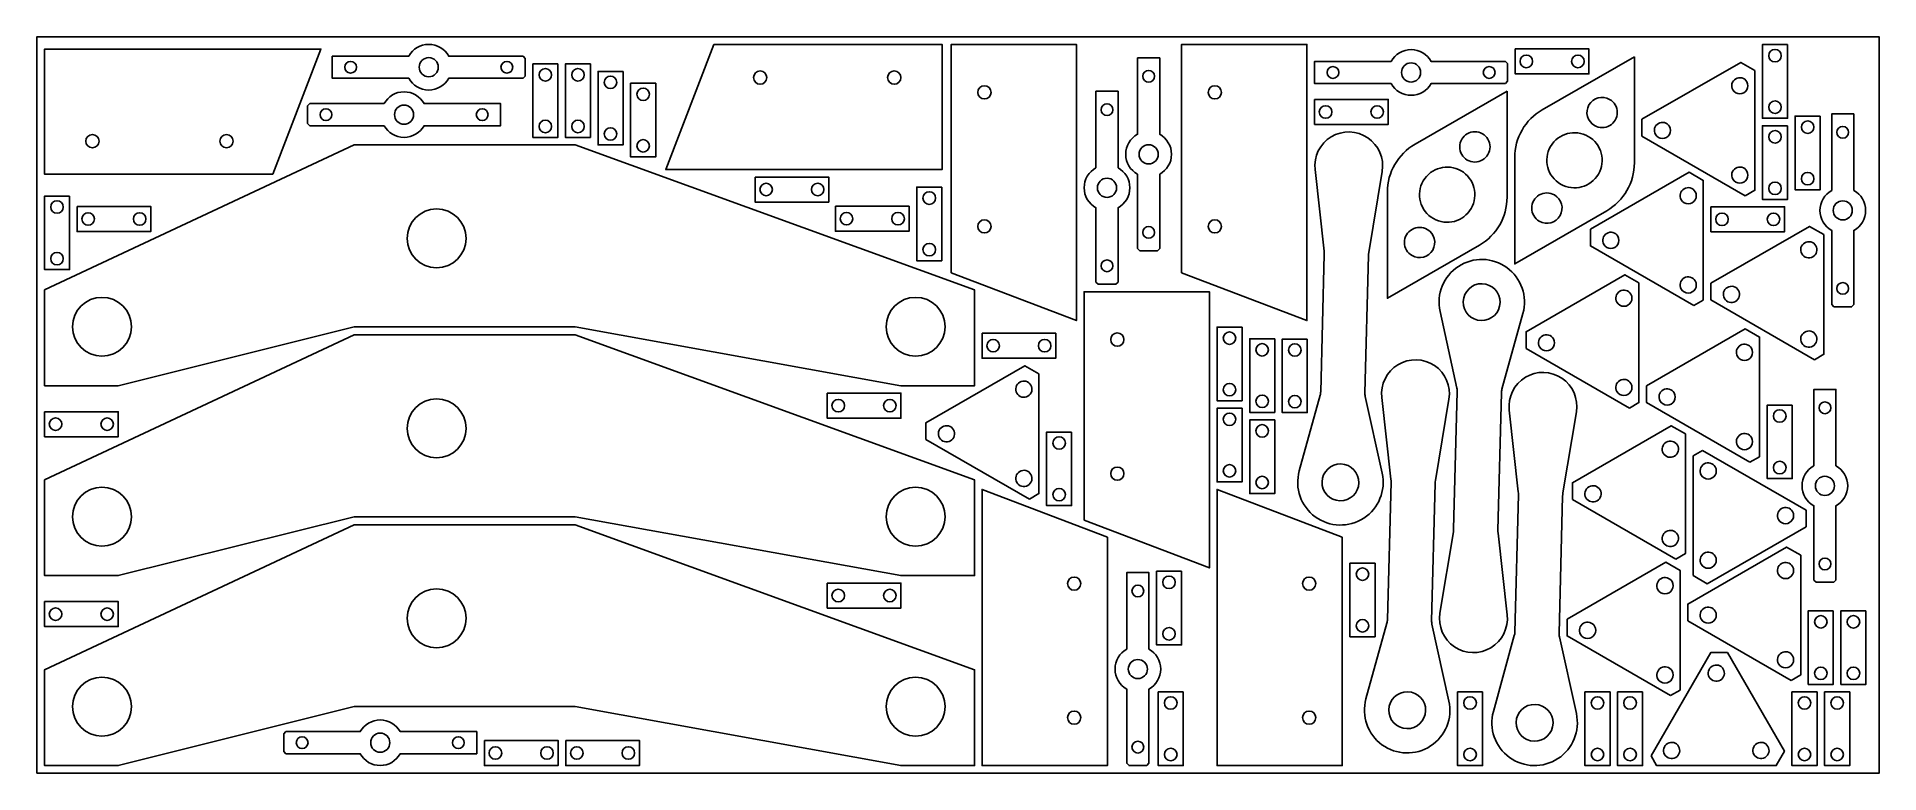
# Model space of a CAD drawing. Header units: metres. Extents: x 0 to 2500, y 0 to 1000.
import ezdxf

# ---------------------------------------------------------------- set-up
doc = ezdxf.new("R2010")
doc.units = ezdxf.units.M

msp = doc.modelspace()

# ---------------------------------------------------------------- linework, layer by layer
for points in [[(0, 0), (2500, 0), (2500, 1000), (0, 1000)], [(320.4, 813.3), (385.4, 983.3), (10.4, 983.3), (10.4, 813.3)], [(918.5, 989.6), (853.5, 819.6), (1228.5, 819.6), (1228.5, 989.6)], [(1240.8, 679.6), (1410.8, 614.6), (1410.8, 989.6), (1240.8, 989.6)], [(1553.5, 679.6), (1723.5, 614.6), (1723.5, 989.6), (1553.5, 989.6)], [(2006.2, 983.6), (2006.2, 949.6), (2106.2, 949.6), (2106.2, 983.6)], [(2375.7, 989.4), (2341.7, 989.4), (2341.7, 889.4), (2375.7, 889.4)], [(707.1, 963.3), (673.1, 963.3), (673.1, 863.3), (707.1, 863.3)], [(751.3, 963.3), (717.3, 963.3), (717.3, 863.3), (751.3, 863.3)], [(795.5, 953.1), (761.5, 953.1), (761.5, 853.1), (795.5, 853.1)], [(2318.4, 784.2), (2331.4, 791.7), (2331.4, 954.2), (2312.1, 965.3), (2178.1, 888), (2178.1, 865.2)], [(839.8, 936.9), (805.8, 936.9), (805.8, 836.9), (839.8, 836.9)], [(1733.8, 915), (1733.8, 881), (1833.8, 881), (1833.8, 915)], [(2375.7, 879.2), (2341.7, 879.2), (2341.7, 779.2), (2375.7, 779.2)], [(2420, 892.3), (2386, 892.3), (2386, 792.3), (2420, 792.3)], [(430.4, 606.2), (730.4, 606.2), (1172.4, 526.2), (1272.4, 526.2), (1272.4, 656.2), (730.4, 853.2), (430.4, 853.2), (10.4, 656.2), (10.4, 526.2), (110.4, 526.2)], [(974.6, 809.6), (974.6, 775.6), (1074.6, 775.6), (1074.6, 809.6)], [(2248.4, 635), (2261.4, 642.5), (2261.4, 805), (2242.1, 816.1), (2108.1, 738.7), (2108.1, 716)], [(44.4, 783.8), (10.4, 783.8), (10.4, 683.8), (44.4, 683.8)], [(1228, 796), (1194, 796), (1194, 696), (1228, 696)], [(54.6, 769.6), (54.6, 735.6), (154.6, 735.6), (154.6, 769.6)], [(1083.7, 770), (1083.7, 736), (1183.7, 736), (1183.7, 770)], [(2271.7, 769.2), (2271.7, 735.2), (2371.7, 735.2), (2371.7, 769.2)], [(2412.1, 561.5), (2425, 569), (2425, 731.5), (2405.7, 742.6), (2271.7, 665.3), (2271.7, 642.6)], [(2161.1, 495.8), (2174.1, 503.3), (2174.1, 665.7), (2154.8, 676.9), (2020.8, 599.5), (2020.8, 576.8)], [(1421.2, 343.8), (1591.2, 278.8), (1591.2, 653.8), (1421.2, 653.8)], [(1635.5, 605.8), (1601.5, 605.8), (1601.5, 505.8), (1635.5, 505.8)], [(2324.7, 422.3), (2337.7, 429.8), (2337.7, 592.3), (2318.4, 603.4), (2184.4, 526), (2184.4, 503.3)], [(430.4, 348.3), (730.4, 348.3), (1172.4, 268.3), (1272.4, 268.3), (1272.4, 398.3), (730.4, 595.3), (430.4, 595.3), (10.4, 398.3), (10.4, 268.3), (110.4, 268.3)], [(1282.7, 597.5), (1282.7, 563.5), (1382.7, 563.5), (1382.7, 597.5)], [(1679.8, 590), (1645.8, 590), (1645.8, 490), (1679.8, 490)], [(1724, 589.6), (1690, 589.6), (1690, 489.6), (1724, 489.6)], [(1346.9, 372.3), (1359.8, 379.8), (1359.8, 542.3), (1340.5, 553.4), (1206.5, 476), (1206.5, 453.3)], [(1072.5, 516.1), (1072.5, 482.1), (1172.5, 482.1), (1172.5, 516.1)], [(2382.1, 500), (2348.1, 500), (2348.1, 400), (2382.1, 400)], [(10.4, 490.9), (10.4, 456.9), (110.4, 456.9), (110.4, 490.9)], [(1635.5, 495.6), (1601.5, 495.6), (1601.5, 395.6), (1635.5, 395.6)], [(1679.8, 479.8), (1645.8, 479.8), (1645.8, 379.8), (1679.8, 379.8)], [(1404.2, 463.3), (1370.2, 463.3), (1370.2, 363.3), (1404.2, 363.3)], [(2224.2, 290.8), (2237.2, 298.3), (2237.2, 460.7), (2217.8, 471.9), (2083.8, 394.5), (2083.8, 371.8)], [(2260.5, 438.4), (2247.5, 430.9), (2247.5, 268.5), (2266.8, 257.3), (2400.8, 334.7), (2400.8, 357.4)], [(1452.7, 320.4), (1282.7, 385.4), (1282.7, 10.4), (1452.7, 10.4)], [(1771.5, 320.4), (1601.5, 385.4), (1601.5, 10.4), (1771.5, 10.4)], [(430.4, 90.4), (730.4, 90.4), (1172.4, 10.4), (1272.4, 10.4), (1272.4, 140.4), (730.4, 337.4), (430.4, 337.4), (10.4, 140.4), (10.4, 10.4), (110.4, 10.4)], [(2380.5, 126), (2393.5, 133.5), (2393.5, 295.9), (2374.2, 307.1), (2240.2, 229.7), (2240.2, 207)], [(1815.9, 285.2), (1781.9, 285.2), (1781.9, 185.2), (1815.9, 185.2)], [(2216.9, 105.4), (2229.8, 112.9), (2229.8, 275.3), (2210.5, 286.5), (2076.5, 209.1), (2076.5, 186.4)], [(1072.5, 258.2), (1072.5, 224.2), (1172.5, 224.2), (1172.5, 258.2)], [(1553.4, 274.2), (1519.4, 274.2), (1519.4, 174.2), (1553.4, 174.2)], [(10.4, 233), (10.4, 199), (110.4, 199), (110.4, 233)], [(2437.8, 220.6), (2403.8, 220.6), (2403.8, 120.6), (2437.8, 120.6)], [(2482.1, 220.6), (2448.1, 220.6), (2448.1, 120.6), (2482.1, 120.6)], [(2190.4, 23.4), (2197.9, 10.4), (2360.3, 10.4), (2371.5, 29.7), (2294.1, 163.7), (2271.4, 163.7)], [(1555.7, 110.4), (1521.7, 110.4), (1521.7, 10.4), (1555.7, 10.4)], [(1961.9, 110.4), (1927.9, 110.4), (1927.9, 10.4), (1961.9, 10.4)], [(2134.8, 110.4), (2100.8, 110.4), (2100.8, 10.4), (2134.8, 10.4)], [(2179, 110.4), (2145, 110.4), (2145, 10.4), (2179, 10.4)], [(2415.7, 110.4), (2381.7, 110.4), (2381.7, 10.4), (2415.7, 10.4)], [(2460, 110.4), (2426, 110.4), (2426, 10.4), (2460, 10.4)], [(607.3, 44.4), (607.3, 10.4), (707.3, 10.4), (707.3, 44.4)], [(717.7, 44.4), (717.7, 10.4), (817.7, 10.4), (817.7, 44.4)]]:
    msp.add_lwpolyline(points, close=True)
for points in [[(659.8, 973.7), (558.9, 973.7, 0.589768), (504.6, 973.7), (400.8, 973.7), (400.8, 943.7), (504.6, 943.7, 0.589768), (558.9, 943.7), (659.8, 943.7), (662.8, 946.7), (662.8, 970.7)], [(1992.8, 966.6), (1892, 966.6, 0.589768), (1837.7, 966.6), (1733.8, 966.6), (1733.8, 936.6), (1837.7, 936.6, 0.589768), (1892, 936.6), (1992.8, 936.6), (1995.8, 939.6), (1995.8, 963.6)], [(2029.7, 966.6, -1), (2012.7, 966.6, -1)], [(2099.7, 966.6, -1), (2082.7, 966.6, -1)], [(2358.7, 965.9, -1), (2358.7, 982.9, -1)], [(433.8, 958.7, -1), (417.8, 958.7, -1)], [(544.8, 958.7, -1), (518.8, 958.7, -1)], [(645.8, 958.7, -1), (629.8, 958.7, -1)], [(690.1, 939.8, -1), (690.1, 956.8, -1)], [(734.3, 939.8, -1), (734.3, 956.8, -1)], [(990.5, 944.6, -1), (972.5, 944.6, -1)], [(1172.5, 944.6, -1), (1154.5, 944.6, -1)], [(1523.7, 712.4), (1523.7, 813.3, 0.589768), (1523.7, 867.6), (1523.7, 971.4), (1493.7, 971.4), (1493.7, 867.6, 0.589768), (1493.7, 813.3), (1493.7, 712.4), (1496.7, 709.4), (1520.7, 709.4)], [(1508.7, 938.4, -1), (1508.7, 954.4, -1)], [(1766.8, 951.6, -1), (1750.8, 951.6, -1)], [(1877.8, 951.6, -1), (1851.8, 951.6, -1)], [(1978.8, 951.6, -1), (1962.8, 951.6, -1)], [(2167.8, 973), (2042.9, 900.9, 0.267949), (2005.4, 835.9), (2005.4, 691.7), (2130.3, 763.8, 0.267949), (2167.8, 828.8)], [(370.3, 879.3), (471.2, 879.3, 0.589768), (525.4, 879.3), (629.3, 879.3), (629.3, 909.3), (525.4, 909.3, 0.589768), (471.2, 909.3), (370.3, 909.3), (367.3, 906.3), (367.3, 882.3)], [(778.5, 929.6, -1), (778.5, 946.6, -1)], [(822.8, 913.4, -1), (822.8, 930.4, -1)], [(1285.8, 933.6, -1), (1285.8, 915.6, -1)], [(1467.2, 667), (1467.2, 767.9, 0.589768), (1467.2, 822.2), (1467.2, 926), (1437.2, 926), (1437.2, 822.2, 0.589768), (1437.2, 767.9), (1437.2, 667), (1440.2, 664), (1464.2, 664)], [(1598.5, 933.6, -1), (1598.5, 915.6, -1)], [(1995.1, 926.2), (1870.2, 854.2, 0.267949), (1832.7, 789.2), (1832.7, 645), (1957.6, 717.1, 0.267949), (1995.1, 782.1)], [(2301.4, 928, -1), (2320.4, 939, -1)], [(384.3, 894.3, -1), (400.3, 894.3, -1)], [(485.3, 894.3, -1), (511.3, 894.3, -1)], [(596.3, 894.3, -1), (612.3, 894.3, -1)], [(1452.2, 893, -1), (1452.2, 909, -1)], [(1757.3, 898, -1), (1740.3, 898, -1)], [(1827.3, 898, -1), (1810.3, 898, -1)], [(2134.3, 915.1, -1), (2113.8, 879.4, -1)], [(2358.7, 895.9, -1), (2358.7, 912.9, -1)], [(690.1, 869.8, -1), (690.1, 886.8, -1)], [(734.3, 869.8, -1), (734.3, 886.8, -1)], [(778.5, 859.6, -1), (778.5, 876.6, -1)], [(2196.4, 867.4, -1), (2215.4, 878.4, -1)], [(2403, 868.8, -1), (2403, 885.8, -1)], [(2465.6, 636.3), (2465.6, 737.1, 0.589768), (2465.6, 791.4), (2465.6, 895.3), (2435.6, 895.3), (2435.6, 791.4, 0.589768), (2435.6, 737.1), (2435.6, 636.3), (2438.6, 633.3), (2462.6, 633.3)], [(2450.6, 862.3, -1), (2450.6, 878.3, -1)], [(66.4, 858.3, -1), (84.4, 858.3, -1)], [(248.4, 858.3, -1), (266.4, 858.3, -1)], [(822.8, 843.4, -1), (822.8, 860.4, -1)], [(1508.7, 827.4, -1), (1508.7, 853.4, -1)], [(1802.2, 516.5), (1807, 703, -0.034327), (1807.4, 707.1), (1825.6, 817.3, 1.147618), (1734.5, 819.7), (1746.9, 708.7, -0.034327), (1747.1, 704.5), (1742.2, 518.1, -0.060842), (1741.5, 513.3), (1713.1, 410.4, 1.278258), (1825.6, 407.4), (1802.6, 511.7, -0.060842)], [(1961.6, 868.4, -1), (1941.1, 832.7, -1)], [(2105.3, 864.8, -1), (2067.8, 799.9, -1)], [(2358.7, 855.7, -1), (2358.7, 872.7, -1)], [(998.1, 792.6, -1), (981.1, 792.6, -1)], [(1068.1, 792.6, -1), (1051.1, 792.6, -1)], [(1452.2, 782, -1), (1452.2, 808, -1)], [(1932.6, 818.1, -1), (1895.1, 753.1, -1)], [(2301.4, 806.7, -1), (2320.4, 817.7, -1)], [(2358.7, 785.7, -1), (2358.7, 802.7, -1)], [(2403, 798.8, -1), (2403, 815.8, -1)], [(27.4, 760.3, -1), (27.4, 777.3, -1)], [(1211, 772.5, -1), (1211, 789.5, -1)], [(2059.4, 785.3, -1), (2038.8, 749.6, -1)], [(2231.4, 778.7, -1), (2250.4, 789.7, -1)], [(2450.6, 751.3, -1), (2450.6, 777.3, -1)], [(78.1, 752.6, -1), (61.1, 752.6, -1)], [(148.1, 752.6, -1), (131.1, 752.6, -1)], [(582.4, 726.2, -1), (502.4, 726.2, -1)], [(1107.2, 753, -1), (1090.2, 753, -1)], [(1177.2, 753, -1), (1160.2, 753, -1)], [(1285.8, 751.6, -1), (1285.8, 733.6, -1)], [(1598.5, 751.6, -1), (1598.5, 733.6, -1)], [(2295.2, 752.2, -1), (2278.2, 752.2, -1)], [(2365.2, 752.2, -1), (2348.2, 752.2, -1)], [(1508.7, 726.4, -1), (1508.7, 742.4, -1)], [(1886.7, 738.5, -1), (1866.1, 702.9, -1)], [(2126.4, 718.1, -1), (2145.4, 729.1, -1)], [(27.4, 690.3, -1), (27.4, 707.3, -1)], [(1211, 702.5, -1), (1211, 719.5, -1)], [(2395, 705.3, -1), (2414.1, 716.3, -1)], [(1452.2, 681, -1), (1452.2, 697, -1)], [(1927.5, 518.1), (1922.6, 331.7, -0.034327), (1922.2, 327.6), (1904, 217.3, 1.147618), (1995.2, 214.9), (1982.8, 326, -0.034327), (1982.6, 330.1), (1987.5, 516.5, -0.060842), (1988.2, 521.3), (2016.6, 624.3, 1.278258), (1904.1, 627.2), (1927, 522.9, -0.060842)], [(1961.3, 664.7, -1), (1960, 614.7, -1)], [(2144.1, 639.5, -1), (2163.1, 650.5, -1)], [(2231.4, 657.5, -1), (2250.4, 668.5, -1)], [(2290, 644.7, -1), (2309.1, 655.7, -1)], [(2450.6, 650.3, -1), (2450.6, 666.3, -1)], [(128.4, 606.2, -1), (48.4, 606.2, -1)], [(1232.4, 606.2, -1), (1152.4, 606.2, -1)], [(2395, 584, -1), (2414.1, 595, -1)], [(1306.2, 580.5, -1), (1289.2, 580.5, -1)], [(1376.2, 580.5, -1), (1359.2, 580.5, -1)], [(1466.2, 597.8, -1), (1466.2, 579.8, -1)], [(1618.5, 582.3, -1), (1618.5, 599.3, -1)], [(1662.8, 566.5, -1), (1662.8, 583.5, -1)], [(1707, 566.1, -1), (1707, 583.1, -1)], [(2039.1, 578.9, -1), (2058.1, 589.9, -1)], [(2307.7, 566, -1), (2326.8, 577, -1)], [(1892.7, 207.1), (1897.6, 393.5, -0.034327), (1898, 397.6), (1916.2, 507.9, 1.147618), (1825.1, 510.3), (1837.5, 399.2, -0.034327), (1837.6, 395.1), (1832.8, 208.7, -0.060842), (1832, 203.9), (1803.6, 100.9, 1.278258), (1916.2, 98), (1893.2, 202.3, -0.060842)], [(1329.8, 516, -1), (1348.9, 527, -1)], [(1618.5, 512.3, -1), (1618.5, 529.3, -1)], [(2065.6, 190), (2070.5, 376.4, -0.034327), (2070.9, 380.5), (2089.1, 490.8, 1.147618), (1998, 493.1), (2010.3, 382.1, -0.034327), (2010.5, 378), (2005.6, 191.6, -0.060842), (2004.9, 186.8), (1976.5, 83.8, 1.278258), (2089.1, 80.9), (2066.1, 185.2, -0.060842)], [(2144.1, 518.3, -1), (2163.1, 529.3, -1)], [(582.4, 468.3, -1), (502.4, 468.3, -1)], [(1096, 499.1, -1), (1079, 499.1, -1)], [(1166, 499.1, -1), (1149, 499.1, -1)], [(1662.8, 496.5, -1), (1662.8, 513.5, -1)], [(1707, 496.1, -1), (1707, 513.1, -1)], [(2202.7, 505.4, -1), (2221.8, 516.4, -1)], [(2441.4, 262.2), (2441.4, 363.1, 0.589768), (2441.4, 417.4), (2441.4, 521.2), (2411.4, 521.2), (2411.4, 417.4, 0.589768), (2411.4, 363.1), (2411.4, 262.2), (2414.4, 259.2), (2438.4, 259.2)], [(2426.4, 488.2, -1), (2426.4, 504.2, -1)], [(33.9, 473.9, -1), (16.9, 473.9, -1)], [(103.9, 473.9, -1), (86.9, 473.9, -1)], [(1618.5, 472.1, -1), (1618.5, 489.1, -1)], [(2365.1, 476.5, -1), (2365.1, 493.5, -1)], [(1224.8, 455.4, -1), (1243.9, 466.4, -1)], [(1387.2, 439.8, -1), (1387.2, 456.8, -1)], [(1662.8, 456.3, -1), (1662.8, 473.3, -1)], [(2207.1, 434.5, -1), (2226.2, 445.5, -1)], [(2307.7, 444.8, -1), (2326.8, 455.8, -1)], [(1329.8, 394.8, -1), (1348.9, 405.8, -1)], [(1466.2, 415.8, -1), (1466.2, 397.8, -1)], [(1618.5, 402.1, -1), (1618.5, 419.1, -1)], [(1662.8, 386.3, -1), (1662.8, 403.3, -1)], [(1768.3, 369.9, -1), (1769.6, 419.9, -1)], [(2277.5, 415.9, -1), (2258.5, 404.9, -1)], [(2365.1, 406.5, -1), (2365.1, 423.5, -1)], [(2426.4, 377.2, -1), (2426.4, 403.2, -1)], [(128.4, 348.3, -1), (48.4, 348.3, -1)], [(1232.4, 348.3, -1), (1152.4, 348.3, -1)], [(1387.2, 369.8, -1), (1387.2, 386.8, -1)], [(2102.1, 373.9, -1), (2121.2, 384.9, -1)], [(2382.5, 355.3, -1), (2363.5, 344.3, -1)], [(2207.1, 313.3, -1), (2226.2, 324.3, -1)], [(2277.5, 294.7, -1), (2258.5, 283.7, -1)], [(1798.9, 261.7, -1), (1798.9, 278.7, -1)], [(2363.5, 269.7, -1), (2382.5, 280.7, -1)], [(2426.4, 276.2, -1), (2426.4, 292.2, -1)], [(582.4, 210.4, -1), (502.4, 210.4, -1)], [(1407.7, 248.4, -1), (1407.7, 266.4, -1)], [(1509.1, 13.4), (1509.1, 114.3, 0.589768), (1509.1, 168.5), (1509.1, 272.4), (1479.1, 272.4), (1479.1, 168.5, 0.589768), (1479.1, 114.3), (1479.1, 13.4), (1482.1, 10.4), (1506.1, 10.4)], [(1494.1, 239.4, -1), (1494.1, 255.4, -1)], [(1536.4, 250.7, -1), (1536.4, 267.7, -1)], [(1726.5, 248.4, -1), (1726.5, 266.4, -1)], [(2199.8, 249.1, -1), (2218.9, 260.1, -1)], [(1096, 241.2, -1), (1079, 241.2, -1)], [(1166, 241.2, -1), (1149, 241.2, -1)], [(2258.5, 209.1, -1), (2277.5, 220.1, -1)], [(33.9, 216, -1), (16.9, 216, -1)], [(103.9, 216, -1), (86.9, 216, -1)], [(1798.9, 191.7, -1), (1798.9, 208.7, -1)], [(2094.8, 188.5, -1), (2113.9, 199.5, -1)], [(2420.8, 197.1, -1), (2420.8, 214.1, -1)], [(2465.1, 197.1, -1), (2465.1, 214.1, -1)], [(1536.4, 180.7, -1), (1536.4, 197.7, -1)], [(1494.1, 128.4, -1), (1494.1, 154.4, -1)], [(2363.5, 148.5, -1), (2382.5, 159.5, -1)], [(128.4, 90.4, -1), (48.4, 90.4, -1)], [(1232.4, 90.4, -1), (1152.4, 90.4, -1)], [(2199.8, 127.9, -1), (2218.9, 138.9, -1)], [(2273.5, 145.4, -1), (2284.5, 126.4, -1)], [(2420.8, 127.1, -1), (2420.8, 144.1, -1)], [(2465.1, 127.1, -1), (2465.1, 144.1, -1)], [(1538.7, 86.9, -1), (1538.7, 103.9, -1)], [(1858.9, 60.5, -1), (1860.2, 110.5, -1)], [(1944.9, 86.9, -1), (1944.9, 103.9, -1)], [(2117.8, 86.9, -1), (2117.8, 103.9, -1)], [(2162, 86.9, -1), (2162, 103.9, -1)], [(2398.7, 86.9, -1), (2398.7, 103.9, -1)], [(2443, 86.9, -1), (2443, 103.9, -1)], [(1407.7, 66.4, -1), (1407.7, 84.4, -1)], [(1726.5, 66.4, -1), (1726.5, 84.4, -1)], [(2031.8, 43.4, -1), (2033.1, 93.4, -1)], [(338, 26.4), (438.9, 26.4, 0.589768), (493.1, 26.4), (597, 26.4), (597, 56.4), (493.1, 56.4, 0.589768), (438.9, 56.4), (338, 56.4), (335, 53.4), (335, 29.4)], [(453, 41.4, -1), (479, 41.4, -1)], [(352, 41.4, -1), (368, 41.4, -1)], [(564, 41.4, -1), (580, 41.4, -1)], [(630.8, 27.4, -1), (613.8, 27.4, -1)], [(700.8, 27.4, -1), (683.8, 27.4, -1)], [(741.2, 27.4, -1), (724.2, 27.4, -1)], [(811.2, 27.4, -1), (794.2, 27.4, -1)], [(1494.1, 27.4, -1), (1494.1, 43.4, -1)], [(1538.7, 16.9, -1), (1538.7, 33.9, -1)], [(1944.9, 16.9, -1), (1944.9, 33.9, -1)], [(2117.8, 16.9, -1), (2117.8, 33.9, -1)], [(2162, 16.9, -1), (2162, 33.9, -1)], [(2212.9, 40.4, -1), (2223.9, 21.4, -1)], [(2334.1, 40.4, -1), (2345.1, 21.4, -1)], [(2398.7, 16.9, -1), (2398.7, 33.9, -1)], [(2443, 16.9, -1), (2443, 33.9, -1)]]:
    msp.add_lwpolyline(points, format="xyb", close=True)

doc.saveas('drawing.dxf')
